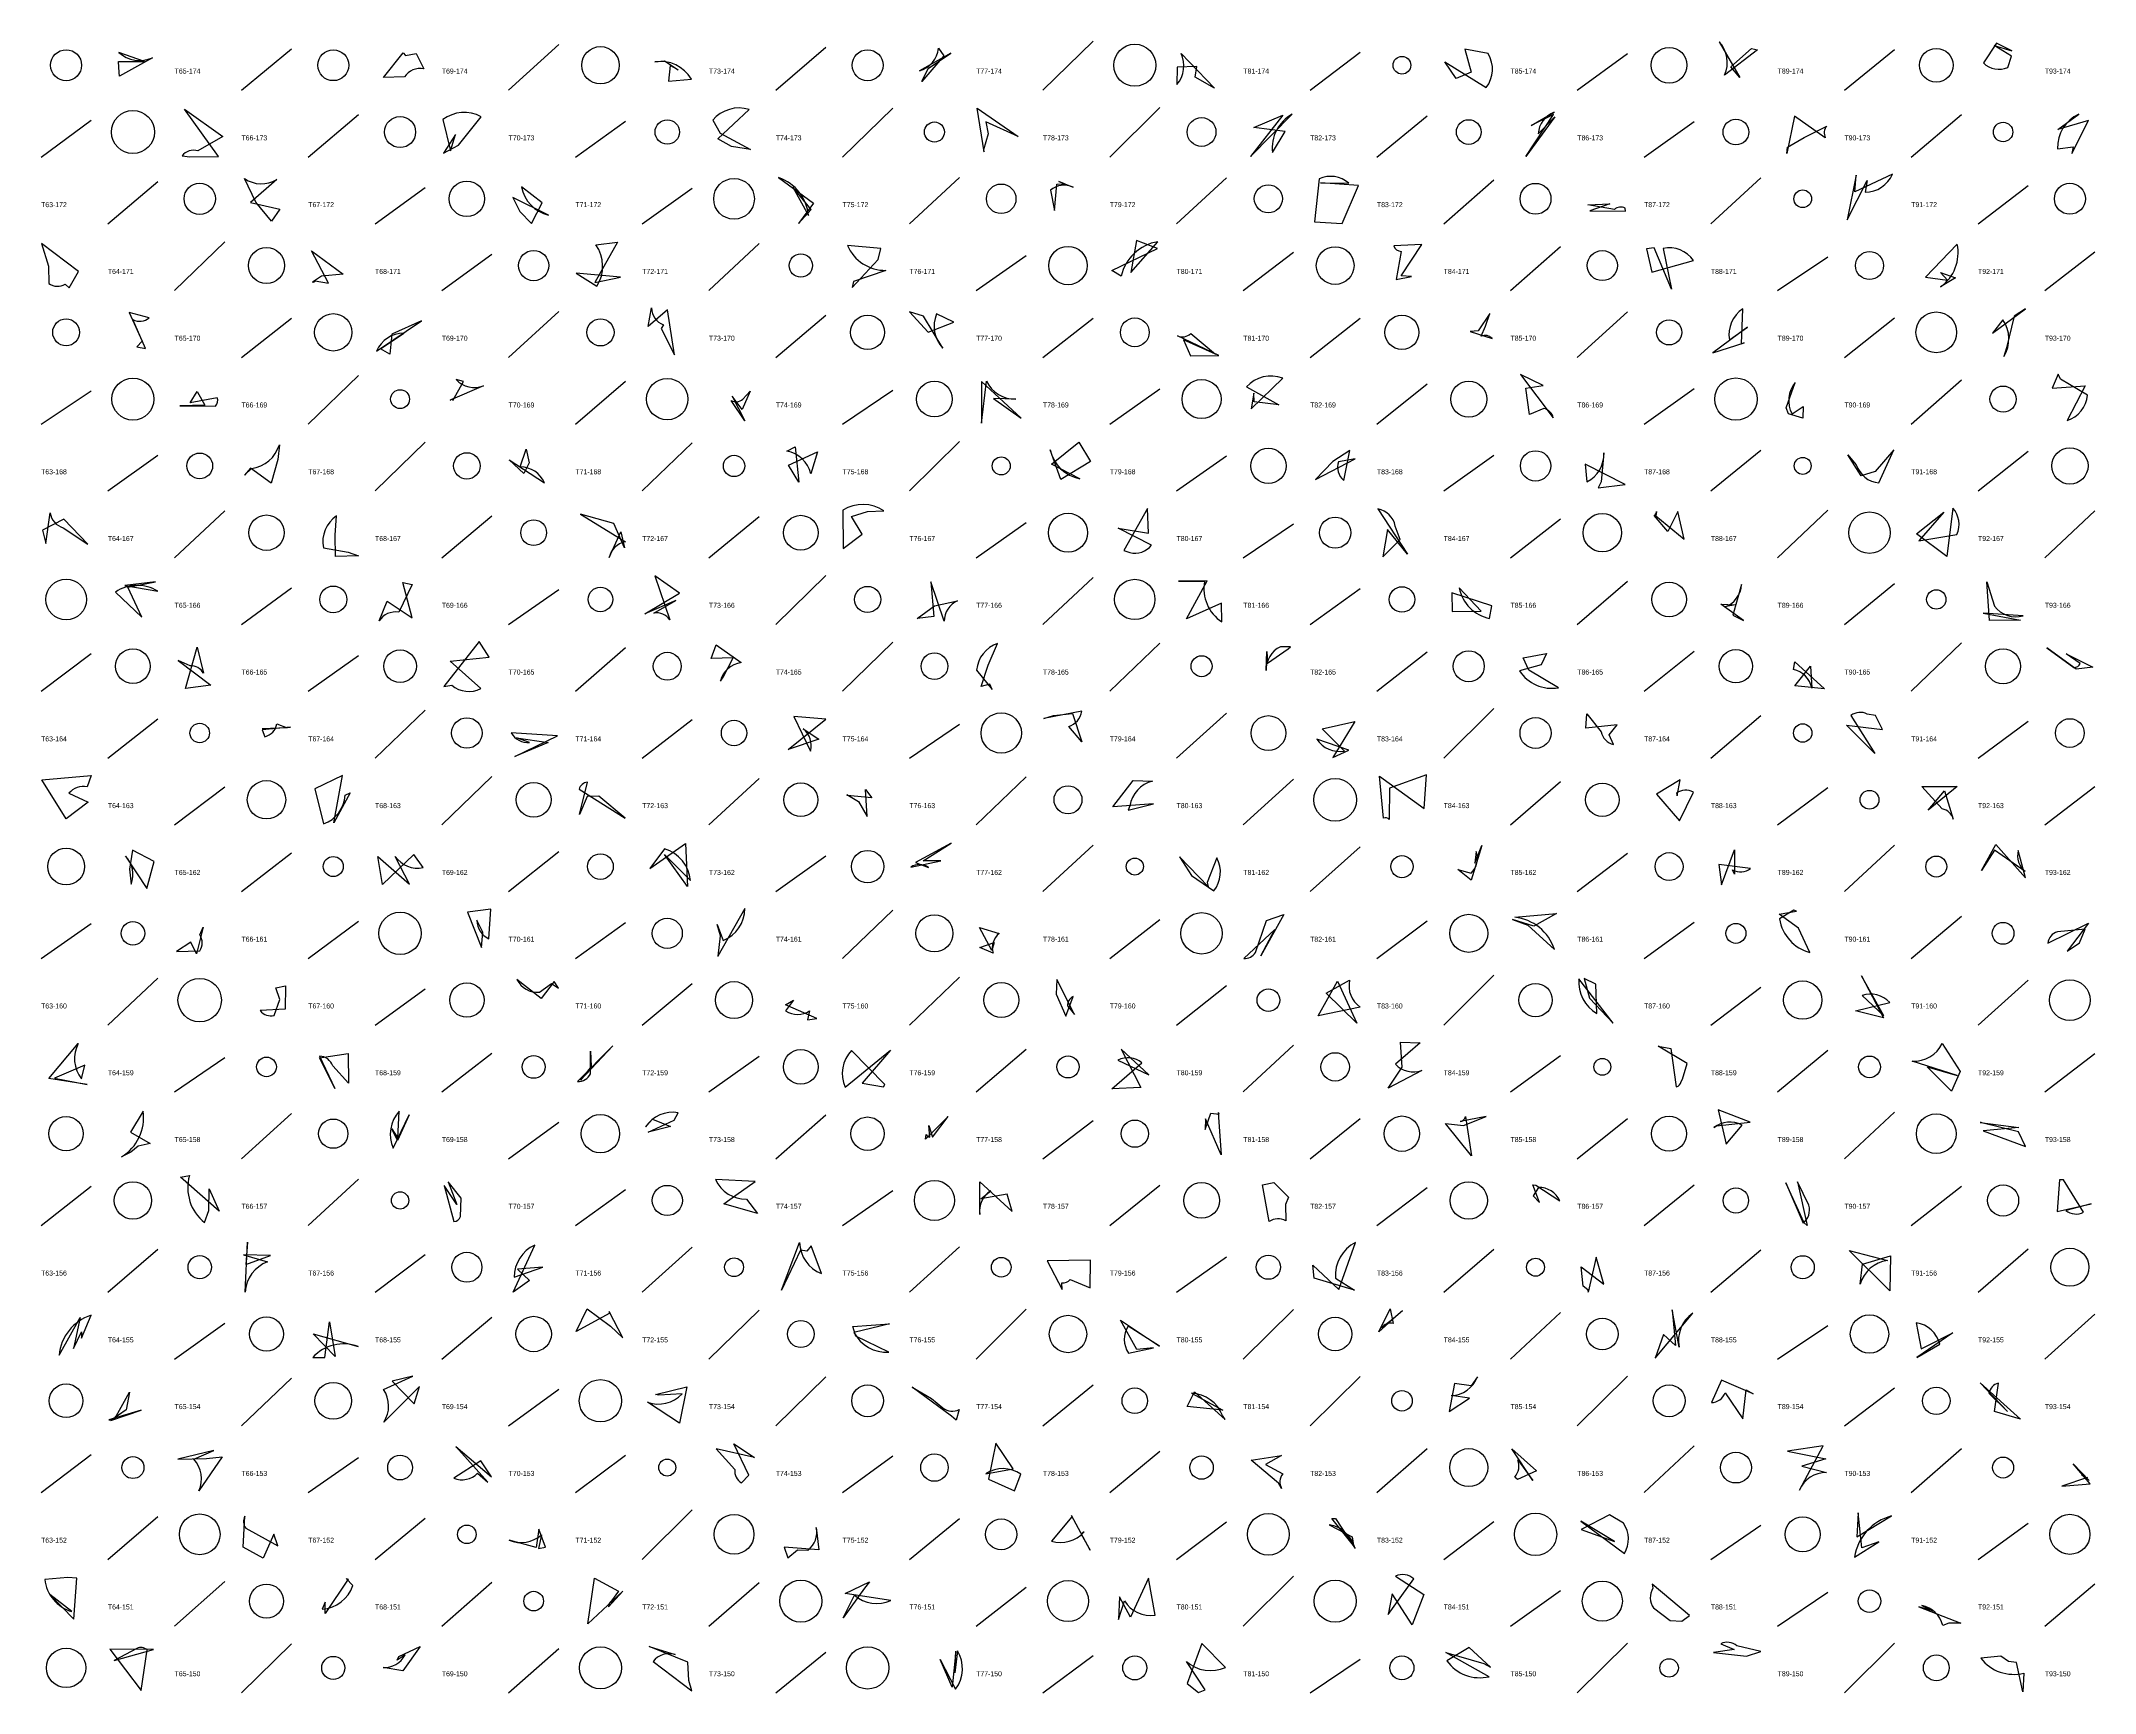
# Model space of a CAD drawing. Header units: millimetres. Extents: x -1 to 9990, y 0 to 15990.
# Drawn here: x 2520 to 3750, y 6000 to 6989 of the extents above; entities that cross this region are included whole.
import ezdxf

# ---------------------------------------------------------------- set-up
doc = ezdxf.new("R2010")
doc.units = ezdxf.units.MM
doc.layers.add('TEXT', color=3, linetype='Continuous')
doc.layers.add('WALL', color=1, linetype='Continuous')

msp = doc.modelspace()

# ---------------------------------------------------------------- linework, layer by layer
for points in [[(3544.3, 6985.1), (3548, 6984.3), (3528.2, 6969.1, 0.3), (3525, 6989.1), (3537.3, 6967.6), (3532, 6974)], [(3700.3, 6983.7), (3691.1, 6988.3), (3683.2, 6976.4, 0.3), (3697.8, 6973.6), (3700.1, 6980.4), (3689.6, 6986.8)], [(2566.4, 6977.2), (2581.9, 6977.2), (2566.5, 6982.7, 0.3), (2586.7, 6979.5), (2567, 6968.5), (2566.7, 6970.7)], [(2738.2, 6980.8), (2744.6, 6982.1), (2749.3, 6972.9, 0.3), (2737.6, 6968), (2725.1, 6967.7), (2736.9, 6982.5)], [(2896.7, 6974.9), (2895.7, 6965.4), (2909.5, 6966.7, 0.3), (2887.5, 6977.1), (2893.4, 6977.6), (2901.5, 6972.2)], [(3051.3, 6973.1), (3064.9, 6982.3), (3046.1, 6971.7, 0.3), (3057.5, 6985.2), (3060.6, 6980.7), (3047.5, 6965.2)], [(3212.1, 6974.3), (3200.3, 6973.9), (3200.2, 6963.4, 0.3), (3202.7, 6982.1), (3222.8, 6961.3), (3211.2, 6967.8)], [(3367.4, 6967), (3360.6, 6977.1), (3385.5, 6961.6, 0.3), (3386.7, 6982), (3372.7, 6984.6), (3376.4, 6970.8)], [(2605.9, 6948.7), (2628.8, 6932.3), (2613.9, 6923.7, 0.3), (2604.4, 6920.8), (2609.1, 6920.1), (2626.3, 6920.4)], [(2761, 6922.3), (2769.9, 6927.1), (2783.5, 6944.1, 0.3), (2760.6, 6942.4), (2765.1, 6923.8), (2768.1, 6933.5)], [(2933.4, 6926.4), (2925.2, 6931), (2944.1, 6948.5, 0.3), (2922.2, 6942.1), (2926.6, 6934.4), (2944.8, 6924.6)], [(3085.7, 6941.2), (3087.2, 6933.9), (3084.3, 6924.3, 0.3), (3084.7, 6923.2), (3080.6, 6949.3), (3105.2, 6932.3)], [(3263.6, 6945), (3244.3, 6920.3), (3269.2, 6945.7, 0.3), (3257.4, 6922.7), (3265, 6935.3), (3246.2, 6937.8)], [(3425.7, 6945.5), (3412.3, 6938.9), (3426.2, 6946.8, 0.3), (3416.6, 6933.9), (3426.6, 6944.1), (3409.2, 6920.3)], [(3565.8, 6925.9), (3575.8, 6931.8), (3589.5, 6938.6, 0.3), (3588.5, 6931.6), (3570.1, 6944.4), (3565.5, 6922.2)], [(3746.2, 6941.8), (3727.7, 6936.5), (3740.3, 6945.7, 0.3), (3727.6, 6925), (3736.9, 6926.2), (3736.1, 6922.2)], [(2658, 6881.6), (2648.6, 6893), (2641.8, 6907.2, 0.3), (2661.2, 6906.6), (2645.5, 6892.8), (2663, 6888.8)], [(2813.7, 6880.2), (2820.1, 6892.5), (2807.8, 6902.2, 0.3), (2823.8, 6885.2), (2802.6, 6895.8), (2806.8, 6887.3)], [(2981.2, 6888.6), (2970.3, 6902), (2979.6, 6884.9, 0.3), (2961.7, 6907.7), (2982.6, 6892.4), (2973.7, 6880.3)], [(3132.9, 6904), (3129.5, 6905.4), (3138, 6901.9, 0.3), (3124.5, 6900.1), (3126.9, 6888), (3128.3, 6903.7)], [(3309, 6902.9), (3286.2, 6904.5), (3303.2, 6904.3, 0.3), (3285.4, 6906.9), (3282.6, 6881.1), (3299.2, 6880.2)], [(3601.7, 6882.3), (3613.7, 6905.9), (3612.4, 6898.9, 0.3), (3628.8, 6909.8), (3606.2, 6899.2), (3607.1, 6909.2)], [(3447.6, 6887.7), (3468.8, 6887.5), (3468.7, 6889.4, 0.3), (3462.2, 6888.6), (3446.3, 6891.4), (3459.4, 6892)], [(2520.2, 6868.2), (2524.5, 6854.6), (2524.6, 6844.3, 0.3), (2534.5, 6843.9), (2536.8, 6841.7), (2542.5, 6851.5)], [(2701, 6849.8), (2687.9, 6848.7), (2682.5, 6845, 0.3), (2684.2, 6845.9), (2692.2, 6844.5), (2681.9, 6863.8)], [(2867.1, 6848.1), (2840.5, 6850.4), (2852.9, 6842.7, 0.3), (2852.3, 6867.4), (2865.2, 6869.1), (2851.7, 6844.8)], [(3021.4, 6858.7), (3023, 6865.2), (3002.9, 6867, 0.3), (3025.9, 6852.1), (3006.6, 6845.5), (3005.8, 6841.8)], [(3176.1, 6870), (3172.7, 6850.9), (3188.8, 6869.3, 0.3), (3166.8, 6848.7), (3161.2, 6852.1), (3188.6, 6865.3)], [(3334.6, 6848.8), (3347, 6867.7), (3330.1, 6866.8, 0.3), (3334.5, 6863.5), (3331.6, 6846.7), (3340.8, 6848.5)], [(3481.5, 6865), (3484.6, 6851.1), (3509.6, 6858, 0.3), (3491.4, 6865.3), (3496.5, 6840.8), (3486, 6865.6)], [(3657.5, 6850.9), (3666.6, 6847.6), (3657.6, 6842.3, 0.3), (3667.5, 6867.8), (3648.5, 6848.1), (3661.7, 6846.3)], [(2577.3, 6806.3), (2582.6, 6805.3), (2575, 6822.6, 0.3), (2584.7, 6823.6), (2572.7, 6826.9), (2580.5, 6809.7)], [(2895.1, 6828.4), (2883.5, 6818.5), (2885.5, 6829.6, 0.3), (2892.7, 6819.5), (2891.4, 6817.4), (2899.3, 6801.6)], [(3051.2, 6815.1), (3066.7, 6821.1), (3056.3, 6826, 0.3), (3060, 6805.5), (3048.5, 6824.7), (3040.1, 6827.3)], [(3539.9, 6808.8), (3538.4, 6808.2), (3539.1, 6829.1, 0.3), (3531.1, 6810.6), (3542, 6818.2), (3521.2, 6802.7)], [(3701.7, 6824.7), (3697, 6805.8), (3695.4, 6800.5, 0.3), (3694.9, 6822.5), (3688.7, 6814.5), (3708.4, 6829)], [(2728.9, 6802), (2723.3, 6805.2), (2737.2, 6814.6, 0.3), (2720.9, 6803.7), (2747.9, 6821.8), (2730, 6813.9)], [(3208.4, 6800.9), (3225.3, 6801.1), (3200.5, 6812.9, 0.3), (3208.5, 6814.3), (3223.4, 6802), (3204.2, 6810.5)], [(3380.6, 6816), (3375.9, 6815.6), (3389, 6811.4, 0.3), (3382.5, 6812.7), (3385, 6818.8), (3387.6, 6826.2)], [(3419.6, 6783.1), (3405.9, 6789.8), (3425.6, 6763.7, 0.3), (3419.9, 6769.4), (3411.4, 6765.8), (3409.1, 6781.5)], [(3724.4, 6781.6), (3744.1, 6782.9), (3733.4, 6762.2, 0.3), (3745.5, 6777.3), (3729.4, 6787), (3727.9, 6789.9)], [(2618.1, 6771.3), (2603, 6771), (2624.5, 6770.8, 0.3), (2625.5, 6775.8), (2609.2, 6772.7), (2613.5, 6779.6)], [(2766.5, 6774.2), (2772.9, 6785.6), (2768.5, 6786.7, 0.3), (2784.9, 6783), (2765, 6774.4), (2766.4, 6775.2)], [(2933.9, 6776.8), (2941.5, 6762), (2933.2, 6774.1, 0.3), (2940.2, 6774.9), (2944.6, 6779.8), (2939.8, 6768.7)], [(3083.1, 6785.6), (3083.1, 6760.6), (3086.2, 6785.7, 0.3), (3103.8, 6775), (3090.4, 6775.3), (3106.9, 6763.5)], [(3246.3, 6778.6), (3244.6, 6769.2), (3263.6, 6787.6, 0.3), (3241.8, 6782.4), (3261.2, 6771.5), (3246.5, 6773.3)], [(3566.4, 6766.2), (3565.1, 6769.7), (3570.5, 6785, 0.3), (3568.6, 6766.1), (3575.2, 6770.6), (3575.1, 6763.5)], [(2645.4, 6733.7), (2641.9, 6729.4), (2646, 6733.5, 0.3), (2662.7, 6747.7), (2661.7, 6738.8), (2657.8, 6724.6)], [(2809.1, 6730.4), (2800.3, 6738.6), (2821.4, 6724.9, 0.3), (2807, 6734.4), (2810.5, 6745), (2812.3, 6736.8)], [(2967.6, 6735.4), (2985, 6743.5), (2981, 6730.3, 0.3), (2966.7, 6743.8), (2971.7, 6746.5), (2973.8, 6725.3)], [(3148.5, 6737.6), (3130.7, 6726.9), (3124.3, 6744.6, 0.3), (3142.1, 6727.3), (3125.2, 6736), (3141.4, 6749.3)], [(3283.2, 6726.9), (3307, 6739.2), (3297, 6737.5, 0.3), (3300.1, 6726.3), (3303.8, 6744.3), (3293.6, 6737.7)], [(3468.7, 6723.8), (3444.8, 6736.1), (3445.7, 6725.4, 0.3), (3455.9, 6742.8), (3454.3, 6725.4), (3452.5, 6721.9)], [(3610.1, 6729), (3602.1, 6741.7), (3607.1, 6735.7, 0.3), (3620.6, 6724.8), (3629.5, 6744.7), (3618.3, 6731.7)], [(2520.9, 6696.6), (2522.8, 6688.5), (2525.4, 6706.9, 0.3), (2533.3, 6698), (2548.1, 6688.1), (2533.7, 6703.1)], [(2696.4, 6680.8), (2696.2, 6693.5), (2696.9, 6705.1, 0.3), (2689.1, 6685.9), (2703.9, 6683.3), (2710, 6681.1)], [(2863, 6700.5), (2843.1, 6706), (2869.9, 6689.5, 0.3), (2860.2, 6680.1), (2867.2, 6695.6), (2869.4, 6686)], [(3005.3, 6704.6), (3015, 6707.7), (3024.8, 6708, 0.3), (3000.2, 6708.5), (3000.3, 6685.5), (3011.7, 6694.2)], [(3182.7, 6709.5), (3168.5, 6684.4), (3172, 6683.1, 0.3), (3185, 6687.6), (3165, 6697.7), (3183.2, 6694.7)], [(3323.6, 6680.6), (3334, 6690.9), (3331, 6699, 0.3), (3320.6, 6709.3), (3338.3, 6682.2), (3326.3, 6696.9)], [(3500.2, 6707.6), (3494.3, 6695.7), (3486.1, 6705.2, 0.3), (3487.4, 6707.7), (3487.1, 6705.1), (3504, 6691.1)], [(3659.6, 6707.2), (3644.5, 6690.1), (3667.3, 6694, 0.3), (3664.9, 6709.7), (3661.4, 6680.8), (3643.2, 6694.4)], [(2902.3, 6658.8), (2887.6, 6669.1), (2896.5, 6642.8, 0.3), (2887, 6646.8), (2900.1, 6654.4), (2881.6, 6646.4)], [(2588.6, 6665.6), (2570.2, 6663.4), (2589.9, 6659.9, 0.3), (2564.5, 6659.4), (2580.4, 6644.4), (2571.9, 6662.4)], [(2736.6, 6665.1), (2742.2, 6663.9), (2734.2, 6647.4, 0.3), (2722.5, 6642.1), (2727.3, 6654), (2742.2, 6643.9)], [(3044.6, 6643.6), (3055.1, 6651.1), (3068.9, 6654.2, 0.3), (3060.8, 6641.9), (3052.9, 6665.5), (3054.6, 6644.8)], [(3218.4, 6666.2), (3201.2, 6666), (3216.8, 6665.8, 0.3), (3227.1, 6641.5), (3226.9, 6652.8), (3205.9, 6643.3)], [(3365, 6647.7), (3382.4, 6647.9), (3369.3, 6661.9, 0.3), (3387.5, 6643.6), (3388.9, 6651.1), (3364.9, 6658.9)], [(3526, 6652.1), (3534.6, 6651.7), (3528.4, 6650.5, 0.3), (3538.4, 6663.9), (3533.2, 6645.5), (3539.6, 6642.3)], [(3686.8, 6642.3), (3685.2, 6665.6), (3689.8, 6650.9, 0.3), (3707, 6645.2), (3683.1, 6646.7), (3705.5, 6642.5)], [(2782.3, 6629.9), (2761.2, 6602.8), (2765.9, 6603.6, 0.3), (2783.4, 6601.6), (2764.9, 6618.1), (2788.3, 6620.4)], [(2606.5, 6601.7), (2613.5, 6626.5), (2617.2, 6610.8, 0.3), (2609.3, 6615.2), (2602.1, 6618.4), (2621.7, 6603.7)], [(2921.4, 6619.7), (2924.3, 6627.8), (2939.2, 6617.2, 0.3), (2926.8, 6606.1), (2928.4, 6608.4), (2934.4, 6620.1)], [(3082.9, 6602.8), (3087.1, 6615.7), (3092.8, 6628.6, 0.3), (3080.3, 6612.7), (3089.5, 6601.1), (3088.2, 6604.2)], [(3266.8, 6625.4), (3268.2, 6626.7), (3262.2, 6626.7, 0.3), (3253.7, 6612.4), (3254.1, 6623.9), (3254.5, 6616.9)], [(3421.5, 6622.7), (3418.3, 6615.8), (3405.4, 6612.3, 0.3), (3428.7, 6602.1), (3411, 6612.6), (3407.6, 6620)], [(3570.3, 6603.2), (3579.6, 6615.1), (3580.5, 6601.9, 0.3), (3569.4, 6613), (3570.2, 6617.7), (3588, 6601.5)], [(3738.7, 6613.2), (3721.2, 6626), (3737.4, 6614.2, 0.3), (3741.2, 6616.7), (3732.7, 6622.4), (3748.7, 6614.5)], [(2989.9, 6583.3), (2970.9, 6584.9), (2980.8, 6564.2, 0.3), (2976.4, 6577.5), (2985.8, 6571.3), (2967.5, 6565.1)], [(3137.6, 6586.7), (3143.2, 6569.8), (3135.4, 6579, 0.3), (3143.2, 6588), (3120.5, 6583.7), (3126.4, 6585.4)], [(3293.6, 6560.3), (3303.2, 6564.7), (3284, 6571.4, 0.3), (3300.5, 6564.2), (3287.3, 6577.5), (3306.8, 6581.8)], [(3445.1, 6578), (3445.8, 6586.4), (3454.3, 6575.7, 0.3), (3461.7, 6568.2), (3459, 6573.9), (3463.9, 6579.8)], [(3622.8, 6577.1), (3618.5, 6585.5), (3613.6, 6586.3, 0.3), (3603.9, 6585.5), (3618.1, 6562.8), (3601.2, 6579.6)], [(2669.4, 6578.5), (2652.4, 6577), (2654.1, 6572.8, 0.3), (2661.2, 6580.4), (2667.4, 6578.1), (2652.4, 6577.6)], [(2803.7, 6560.9), (2829.3, 6573.4), (2801.6, 6575.2, 0.3), (2812.5, 6569.3), (2804.8, 6572.2), (2823.7, 6569.3)], [(2520.4, 6547), (2550, 6549.6), (2547.6, 6542.7, 0.3), (2536.7, 6538.9), (2548.3, 6533.5), (2535, 6523.6)], [(2700.6, 6549.5), (2684, 6541.6), (2689.2, 6520.6, 0.3), (2702.2, 6537.7), (2705.2, 6539.2), (2695.4, 6521.1)], [(2847, 6537), (2842.4, 6526.2), (2847.2, 6545.6, 0.3), (2842.2, 6541.3), (2869.8, 6524), (2854, 6537.2)], [(3161.8, 6530.8), (3174.1, 6546.5), (3185.6, 6546.2, 0.3), (3172, 6531.3), (3171.1, 6528.8), (3186.3, 6532.5)], [(3349.7, 6550), (3327.6, 6542), (3327.4, 6523.2, 0.3), (3324, 6524), (3321.5, 6549.2), (3348.3, 6529.7)], [(3487.4, 6538.3), (3501.3, 6522.4), (3509.5, 6539.5, 0.3), (3499.4, 6539), (3499.9, 6537.4), (3501.6, 6546.9)], [(3013.7, 6541.2), (3017.6, 6536.2), (3002.8, 6537.5, 0.3), (3002.6, 6538.2), (3009.5, 6534), (3014.8, 6524.9)], [(3650.1, 6528.8), (3659.9, 6540.3), (3665.2, 6523.3, 0.3), (3658.5, 6529.5), (3646.4, 6542.9), (3667.5, 6542.9)], [(2907.2, 6483.1), (2893.4, 6502.3), (2909, 6486.7, 0.3), (2893.4, 6505.6), (2884.6, 6493.8), (2906, 6508.8)], [(3065, 6509.1), (3043.7, 6497.4), (3051.4, 6494.5, 0.3), (3040.8, 6494.7), (3058.9, 6498.4), (3048.2, 6498.5)], [(3376.4, 6486.8), (3368.4, 6493.3), (3376.5, 6491.1, 0.3), (3379.4, 6504.1), (3378.6, 6497), (3382.8, 6507.6)], [(3690.7, 6508.2), (3708.5, 6488.3), (3704.1, 6504.6, 0.3), (3708.3, 6492.1), (3689.9, 6504.9), (3682, 6492.6)], [(2574.8, 6504.9), (2573, 6493.4), (2573.9, 6484.5, 0.3), (2570.5, 6501.3), (2583.3, 6481.8), (2587.7, 6498)], [(2721.7, 6501), (2740.6, 6484.5), (2732.1, 6501.1, 0.3), (2748.8, 6494.4), (2743.2, 6502.3), (2724.4, 6484.2)], [(3201.7, 6500.8), (3209, 6489.7), (3222.4, 6480.5, 0.3), (3224.1, 6500.2), (3218.4, 6485.5), (3219, 6483.1)], [(3534.2, 6505), (3534.1, 6490.5), (3533, 6493, 0.3), (3543.8, 6493.8), (3524.8, 6496.3), (3526.4, 6484)], [(2609.7, 6449.7), (2601.1, 6444.2), (2615, 6444.5, 0.3), (2615.1, 6454.1), (2617.1, 6458.7), (2613, 6442.8)], [(2783.8, 6446.5), (2784.5, 6455.7), (2781, 6462.8, 0.3), (2788.1, 6451.8), (2789.3, 6469.4), (2775.3, 6467.7)], [(2926.8, 6453.5), (2924.8, 6460.3), (2928.5, 6450.7, 0.3), (2941.5, 6469.8), (2925.2, 6441.3), (2925.4, 6441.3)], [(3089.3, 6444.7), (3081.9, 6458.4), (3093.8, 6455, 0.3), (3090.1, 6443.1), (3082.2, 6446.5), (3090.7, 6449.6)], [(3250.4, 6441.6), (3258.9, 6457.3), (3240.3, 6440, 0.3), (3247.2, 6443.6), (3253.9, 6462.7), (3264.3, 6466.3)], [(3401.3, 6463.2), (3410.3, 6459.8), (3426.3, 6445.3, 0.3), (3402.5, 6464.6), (3427.5, 6466.9), (3413.9, 6459.3)], [(3571.3, 6468.3), (3569.6, 6468.9), (3561.1, 6463.6, 0.3), (3579.3, 6443.6), (3572.4, 6458.1), (3561, 6466.5)], [(3740.8, 6449.3), (3744.1, 6457.5), (3727.5, 6456, 0.3), (3721.8, 6449.1), (3746.2, 6461), (3733.4, 6444.3)], [(2666.3, 6423.6), (2666.1, 6409.6), (2651.3, 6408.7, 0.3), (2659.6, 6405.8), (2663, 6415.4), (2660.5, 6422.3)], [(2827.3, 6426.2), (2819.4, 6416), (2805, 6427.3, 0.3), (2818.4, 6419.7), (2825.6, 6424.9), (2829.9, 6422.1)], [(3127.9, 6418.6), (3133.7, 6405.3), (3138.1, 6417.1, 0.3), (3134.7, 6411.6), (3138.8, 6406.4), (3128.4, 6427.3)], [(3308, 6401.2), (3289.7, 6419.1), (3303.6, 6426.9, 0.3), (3309.9, 6410.8), (3284.8, 6405.5), (3296.4, 6426.4)], [(3447.4, 6416.1), (3461.4, 6401.1), (3441, 6427.7, 0.3), (3451.8, 6407), (3451.2, 6424.6), (3444.1, 6428)], [(3623.4, 6404.3), (3606.6, 6408.6), (3627.1, 6413.6, 0.3), (3610.6, 6417.7), (3623.6, 6405.5), (3610.3, 6429.5)], [(2965.9, 6412.2), (2970.7, 6415), (2965.9, 6408.6, 0.3), (2980.2, 6408.6), (2978.9, 6403.2), (2984.6, 6403.9)], [(2547.6, 6364.5), (2524.7, 6368.1), (2542.3, 6389.1, 0.3), (2544.3, 6367.8), (2546.2, 6376), (2528, 6368.2)], [(2843, 6367.1), (2862.5, 6387.7), (2841.2, 6366.3, 0.3), (2849.1, 6370.8), (2849, 6384.5), (2849.4, 6375.2)], [(3024.6, 6363), (3025.3, 6364.4), (3005.4, 6384.9, 0.3), (3001.5, 6362.8), (3028.7, 6385.1), (3011.7, 6365.2)], [(3178.7, 6362.7), (3161.3, 6361.8), (3179.3, 6377.4, 0.3), (3164.9, 6379), (3183.4, 6370.3), (3166.9, 6385.7)], [(3334.2, 6389.8), (3345.9, 6389.5), (3331.1, 6376.6, 0.3), (3346.9, 6372.9), (3326.7, 6362.3), (3335.1, 6374.9)], [(3488.4, 6387.4), (3496, 6386), (3499.3, 6363, 0.3), (3502.2, 6366.2), (3503.1, 6367.7), (3505.9, 6377.1)], [(3649.5, 6375), (3667.5, 6369.8), (3640.6, 6378.4, 0.3), (3658.6, 6389), (3669.3, 6372.2), (3664.1, 6360.4)], [(2703.9, 6383.1), (2704.2, 6365.3), (2694.7, 6375.6, 0.3), (2686.8, 6381.5), (2695.9, 6362), (2686.7, 6380.5)], [(2578.2, 6327.6), (2573.8, 6323.9), (2568.2, 6321.1, 0.3), (2581.1, 6348.4), (2573.5, 6335.9), (2585.3, 6329.1)], [(2730, 6337.9), (2733.6, 6332.3), (2734.5, 6348.4, 0.3), (2730.9, 6326.3), (2740.4, 6346.3), (2733.5, 6331)], [(2883.5, 6335.9), (2899.1, 6343.1), (2901.6, 6347.5, 0.3), (2882, 6339), (2886.1, 6343.7), (2896.9, 6339.2)], [(3217.2, 6337.5), (3220.5, 6347.2), (3225.6, 6346.7, 0.3), (3224.9, 6347.7), (3226.8, 6322.3), (3217.4, 6343.9)], [(3524.3, 6349.2), (3529.2, 6328.7), (3538.7, 6340.1, 0.3), (3521.8, 6338.6), (3523.3, 6339.7), (3543.6, 6341.8)], [(3063.3, 6345.2), (3049.7, 6331.7), (3050.1, 6334.5, 0.3), (3052.3, 6333), (3051.6, 6339.9), (3053.9, 6333)], [(3371.8, 6339.9), (3385.4, 6345.3), (3369.9, 6342.2, 0.3), (3373, 6345.2), (3376.6, 6321.8), (3361, 6341)], [(3708.4, 6327.4), (3704.2, 6336.2), (3682.3, 6341.4, 0.3), (3681.2, 6341.7), (3704.5, 6338.6), (3683.1, 6336.7)], [(2626.6, 6288.6), (2603.4, 6309), (2608.8, 6309.9, 0.3), (2617.9, 6281.7), (2620.5, 6289), (2620.7, 6302)], [(2768.9, 6292.5), (2761.5, 6303.9), (2767.2, 6282.4, 0.3), (2771.2, 6285.3), (2771.5, 6296.4), (2763.7, 6306.2)], [(2936.1, 6298.2), (2947.6, 6306.4), (2923.9, 6307.5, 0.3), (2942.5, 6295.8), (2949.1, 6287.2), (2928.8, 6293)], [(3098.6, 6298.7), (3082.8, 6295.9), (3088.8, 6300.8, 0.3), (3082.1, 6286.6), (3082.2, 6306.2), (3101.6, 6288.3)], [(3267.1, 6297), (3265.3, 6292.6), (3265.4, 6282.8, 0.3), (3255.5, 6282.3), (3251.4, 6304.4), (3258.2, 6305.8)], [(3413.4, 6304.3), (3415.1, 6304.2), (3429.5, 6294.8, 0.3), (3416.8, 6302.8), (3413.6, 6297.7), (3417.4, 6293.8)], [(3575.9, 6281.5), (3564.8, 6305.5), (3575.2, 6281.3, 0.3), (3578.7, 6292.1), (3571.9, 6306.2), (3577.6, 6280)], [(3727.4, 6288.4), (3747.8, 6293), (3732.6, 6289, 0.3), (3743.2, 6288), (3731.1, 6307.4), (3728.8, 6307.4)], [(2657.4, 6262), (2641.3, 6262.5), (2655.6, 6258.2, 0.3), (2642.3, 6240.1), (2643.7, 6270), (2642.7, 6256.6)], [(2812.6, 6247), (2802.8, 6240), (2815.7, 6268.3, 0.3), (2803.4, 6249), (2820.4, 6255.1), (2805.3, 6253.9)], [(2974.9, 6265.3), (2963.4, 6241.3), (2974.3, 6269.8, 0.3), (2987.3, 6251.2), (2981.1, 6267.9), (2978.6, 6264.7)], [(3281.7, 6256.2), (3297.1, 6241.7), (3307.2, 6269.9, 0.3), (3295.2, 6248.4), (3306.6, 6241.3), (3282.4, 6248.4)], [(3455.9, 6244.9), (3451.4, 6261), (3446.6, 6240.1, 0.3), (3446.4, 6241.4), (3443.5, 6243.6), (3442.4, 6255.3)], [(3627.1, 6240.8), (3602.9, 6265), (3625.7, 6259, 0.3), (3609.5, 6244.9), (3610.8, 6256.8), (3627.5, 6261.8)], [(3122.6, 6258.9), (3131.6, 6241.7), (3131.4, 6245.7, 0.3), (3136.2, 6247.7), (3148.2, 6242.7), (3148.4, 6259.3)], [(2544.3, 6216.3), (2544.3, 6212.6), (2549.9, 6226.2, 0.3), (2530.8, 6202.3), (2543.4, 6224.8), (2539.4, 6206.3)], [(2861.1, 6219.7), (2868.5, 6212.7), (2860.2, 6228.4, 0.3), (2860.7, 6227.4), (2840.4, 6216.6), (2847.1, 6230)], [(3321.1, 6216.4), (3327.9, 6230), (3329.7, 6221.3, 0.3), (3322.8, 6218.8), (3328.5, 6223.2), (3335.4, 6229)], [(3491.7, 6214.7), (3486.7, 6200.6), (3509.1, 6227.4, 0.3), (3501, 6207.1), (3496.8, 6229.4), (3498.8, 6208.2)], [(2696.2, 6201.5), (2683, 6215.1), (2709.9, 6207.6, 0.3), (2682.7, 6201), (2689.9, 6201), (2692.8, 6222.2)], [(3028.1, 6221.1), (3022.5, 6219.6), (3006.8, 6216, 0.3), (3027.7, 6204.1), (3008, 6213.8), (3006.1, 6219.5)], [(3166.4, 6223.3), (3189.8, 6207.7), (3171.1, 6219.7, 0.3), (3171.2, 6203.6), (3186.2, 6206.7), (3176.2, 6205.8)], [(3664.9, 6215.8), (3643.4, 6201), (3657.2, 6208.9, 0.3), (3643, 6221.7), (3645.9, 6206.1), (3649.9, 6208.1)], [(2743.4, 6173.1), (2746.7, 6183.5), (2725.3, 6162.2, 0.3), (2725.1, 6181.8), (2742.6, 6189.7), (2730.2, 6186.7)], [(3363.2, 6168.5), (3375.5, 6176.5), (3364.4, 6178.1, 0.3), (3380.2, 6189.3), (3376.4, 6184), (3366.5, 6185.3)], [(3545.4, 6179.1), (3526.3, 6187.4), (3520.3, 6173.9, 0.3), (3528.5, 6179.7), (3539.1, 6164.2), (3541.2, 6181.6)], [(2561.8, 6163.2), (2579.9, 6169.4), (2560.5, 6163.5, 0.3), (2565, 6165.8), (2572.9, 6180.2), (2570.9, 6169.5)], [(2906.8, 6183.4), (2902.3, 6161.5), (2883.1, 6174.2, 0.3), (2903.9, 6179.1), (2889.9, 6178.3), (2887.9, 6178.7)], [(3041.6, 6183.2), (3053.3, 6176.3), (3060.1, 6170.7, 0.3), (3069.8, 6169.8), (3068, 6163.3), (3065.2, 6165.7)], [(3210.7, 6180.3), (3229.2, 6163.8), (3227.5, 6166.2, 0.3), (3208.9, 6179.5), (3227.8, 6169.4), (3206.3, 6171.6)], [(3705.4, 6163.9), (3689.9, 6168.6), (3692.2, 6185.5, 0.3), (3686.5, 6179.5), (3697.7, 6168.6), (3681.3, 6185.8)], [(2619.1, 6140.4), (2628.4, 6141.4), (2614.5, 6121, 0.3), (2611.4, 6140.1), (2623.5, 6145.3), (2601.9, 6140.1)], [(2789.8, 6129.4), (2783.4, 6139), (2767.1, 6128.6, 0.3), (2781.4, 6131.6), (2787.6, 6126.2), (2768.3, 6147.7)], [(2947.2, 6141), (2924.3, 6146.2), (2935.5, 6133.8, 0.3), (2939.5, 6125.8), (2943.8, 6130.4), (2934.9, 6149.3)], [(3087.3, 6128), (3102.9, 6121.1), (3106.8, 6131.1, 0.3), (3085.8, 6131.3), (3102.1, 6134.2), (3091.7, 6149.7)], [(3262.8, 6142.3), (3253.2, 6136.8), (3263.6, 6131.2, 0.3), (3262.9, 6122.5), (3261, 6125.7), (3244.6, 6139.5)], [(3415.6, 6133), (3404.1, 6127.8), (3402.5, 6129.3, 0.3), (3404.3, 6139.6), (3413.3, 6127.2), (3400.9, 6146.3)], [(3588.9, 6140.2), (3574.5, 6135.8), (3589.2, 6132, 0.3), (3573, 6121.5), (3587.2, 6148.1), (3565.8, 6144.9)], [(3737, 6137.2), (3746.5, 6127.3), (3741.5, 6131.8, 0.3), (3745.6, 6129.1), (3730.1, 6123.9), (3747.2, 6125.2)], [(2653, 6080.8), (2641, 6087.3), (2642, 6105.8, 0.3), (2642.6, 6098.7), (2661.7, 6088.2), (2659.4, 6095.2)], [(3137.1, 6106.3), (3137.3, 6105.4), (3125.1, 6091, 0.3), (3144.6, 6096.5), (3142.8, 6095.1), (3148.3, 6085.6)], [(3293, 6104.4), (3295.2, 6104.5), (3306.9, 6086.5, 0.3), (3291.4, 6100.7), (3305.2, 6093.6), (3306, 6088.4)], [(3462.3, 6090.7), (3442.2, 6102.9), (3468.2, 6083.5, 0.3), (3467.7, 6101.6), (3459.3, 6106.7), (3442.3, 6097.9)], [(3608.2, 6107.9), (3607.5, 6093.6), (3628.1, 6106, 0.3), (3606.1, 6081.4), (3620.5, 6090.5), (3610.5, 6086.9)], [(2818, 6098.1), (2816.4, 6087.2), (2800.3, 6091.6, 0.3), (2819.7, 6094.8), (2817.8, 6086.6), (2822.1, 6087.4)], [(2967.2, 6081), (2973, 6085.8), (2979.2, 6085.5, 0.3), (2984.2, 6099.1), (2985.8, 6085.7), (2965.1, 6087.4)], [(2541.5, 6068.7), (2536.1, 6069.2), (2522.2, 6068, 0.3), (2538.4, 6048.7), (2525.2, 6059), (2539.6, 6044.1)], [(2690.1, 6047.5), (2690.2, 6054.3), (2688.4, 6050.2, 0.3), (2706.8, 6064.3), (2702.8, 6068.5), (2703.9, 6068.2)], [(2851.5, 6068.7), (2865.9, 6061), (2861.7, 6055.1, 0.3), (2859.9, 6051.6), (2868.5, 6060.9), (2847.4, 6041.4)], [(3013.1, 6062.8), (3000.4, 6045), (3007.1, 6058.5, 0.3), (3028.9, 6055.4), (3001.6, 6059.6), (3016.1, 6066.5)], [(3165.9, 6057.5), (3165.3, 6044), (3168.8, 6055.2, 0.3), (3187.2, 6046.5), (3183.2, 6068.7), (3172.4, 6045.3)], [(3329.1, 6059.3), (3326.8, 6047), (3342.1, 6068.3, 0.3), (3331.1, 6070), (3348.1, 6058.9), (3341.1, 6040.7)], [(3507.2, 6046.3), (3484.9, 6065.2), (3485.3, 6062.7, 0.3), (3485.7, 6050.9), (3495.6, 6043.4), (3502.6, 6043)], [(3669.7, 6041.7), (3662.6, 6041.7), (3658.9, 6040.4, 0.3), (3646.3, 6052.3), (3652.8, 6049.1), (3644.5, 6051.5)], [(2561.1, 6026.3), (2580, 6001.5), (2583.6, 6025.8, 0.3), (2577.3, 6026.6), (2563.8, 6019.4), (2587.4, 6026.1)], [(2747.1, 6027.8), (2736.6, 6013.2), (2724.8, 6015.2, 0.3), (2738, 6022.8), (2733.2, 6019.7), (2734.3, 6021.8)], [(2907.3, 6018.5), (2884.2, 6027.8), (2899.7, 6023, 0.3), (2886.5, 6018.9), (2909.8, 6001.2), (2907.9, 6007.5)], [(3213.1, 6000.3), (3217.2, 6001.8), (3205.9, 6018.9, 0.3), (3229.3, 6015.3), (3215.2, 6029.6), (3206.4, 6005.6)], [(3388, 6015.4), (3375.2, 6027.3), (3361.9, 6019.2, 0.3), (3387.2, 6009.7), (3361.3, 6024.2), (3384.1, 6017.6)], [(3541.3, 6022.1), (3549.9, 6024.8), (3535.5, 6028.2, 0.3), (3525.9, 6029.5), (3534, 6026.1), (3521.6, 6024.3)], [(3065.6, 6003.5), (3058.4, 6020.1), (3067.7, 6002.3, 0.3), (3068.9, 6025.3), (3067.3, 6012), (3067.9, 6025)], [(3698.3, 6018.8), (3693.7, 6022.1), (3681.6, 6020.8, 0.3), (3707.4, 6011.9), (3706.8, 6000.6), (3703, 6018.2)]]:
    msp.add_lwpolyline(points, format="xyb", close=True)
for centre, radius in [((3175, 6975), 12.6), ((2535, 6975), 9.27), ((2695, 6975), 9.24), ((2855, 6975), 11.2), ((3015, 6975), 9.26), ((3335, 6975), 5.29), ((3495, 6975), 10.7), ((3655, 6975), 10.1), ((2575, 6935), 12.9), ((2735, 6935), 9.32), ((2895, 6935), 7.31), ((3055, 6935), 6.01), ((3215, 6935), 8.62), ((3375, 6935), 7.39), ((3535, 6935), 7.7), ((3695, 6935), 5.81), ((2615, 6895), 9.36), ((2775, 6895), 10.6), ((2935, 6895), 12.2), ((3095, 6895), 8.85), ((3255, 6895), 8.42), ((3415, 6895), 9.25), ((3575, 6895), 5.3), ((3735, 6895), 9.28), ((2655, 6855), 10.8), ((2815, 6855), 9.06), ((3135, 6855), 11.5), ((3295, 6855), 11.3), ((3455, 6855), 9), ((2975, 6855), 6.98), ((3615, 6855), 8.39), ((3655, 6815), 12.2), ((2535, 6815), 8.03), ((2695, 6815), 11.2), ((2855, 6815), 8.15), ((3015, 6815), 10.2), ((3175, 6815), 8.63), ((3335, 6815), 10.2), ((3495, 6815), 7.55), ((2575, 6775), 12.6), ((2735, 6775), 5.64), ((2895, 6775), 12.4), ((3055, 6775), 10.7), ((3215, 6775), 11.7), ((3375, 6775), 10.8), ((3535, 6775), 12.7), ((3695, 6775), 7.85), ((2615, 6735), 7.72), ((2775, 6735), 7.91), ((2935, 6735), 6.39), ((3095, 6735), 5.42), ((3255, 6735), 10.6), ((3415, 6735), 9.09), ((3735, 6735), 10.9), ((3575, 6735), 5.06), ((2655, 6695), 10.6), ((2975, 6695), 10.4), ((3135, 6695), 11.7), ((3295, 6695), 9.34), ((3455, 6695), 11.5), ((3615, 6695), 12.4), ((2815, 6695), 7.72), ((2535, 6655), 12.2), ((3175, 6655), 12.1), ((2695, 6655), 8.05), ((2855, 6655), 7.33), ((3015, 6655), 7.85), ((3335, 6655), 7.62), ((3495, 6655), 10.4), ((3655, 6655), 5.81), ((2575, 6615), 10.4), ((2735, 6615), 9.8), ((2895, 6615), 8.35), ((3055, 6615), 7.98), ((3215, 6615), 6.29), ((3375, 6615), 9.3), ((3535, 6615), 10), ((3695, 6615), 10.5), ((2615, 6575), 5.83), ((2775, 6575), 9.13), ((2935, 6575), 7.61), ((3095, 6575), 12.1), ((3255, 6575), 10.4), ((3415, 6575), 9.3), ((3575, 6575), 5.52), ((3735, 6575), 8.59), ((2655, 6535), 11.5), ((2815, 6535), 10.4), ((2975, 6535), 10.1), ((3295, 6535), 12.8), ((3455, 6535), 10), ((3135, 6535), 8.38), ((3615, 6535), 5.63), ((2535, 6495), 11), ((2695, 6495), 6.01), ((2855, 6495), 7.67), ((3015, 6495), 9.72), ((3175, 6495), 5.12), ((3335, 6495), 6.65), ((3495, 6495), 8.33), ((3655, 6495), 6.26), ((2575, 6455), 7.04), ((2735, 6455), 12.7), ((2895, 6455), 9.02), ((3055, 6455), 11.1), ((3215, 6455), 12.4), ((3375, 6455), 11.4), ((3535, 6455), 5.99), ((3695, 6455), 6.53), ((2615, 6415), 13), ((2775, 6415), 10.3), ((2935, 6415), 11.1), ((3095, 6415), 10.5), ((3255, 6415), 6.77), ((3415, 6415), 10), ((3575, 6415), 11.5), ((3735, 6415), 12.2), ((2975, 6375), 10.4), ((2655, 6375), 5.89), ((2815, 6375), 6.84), ((3135, 6375), 6.63), ((3295, 6375), 8.5), ((3455, 6375), 5.05), ((3615, 6375), 6.49), ((3655, 6335), 11.9), ((2535, 6335), 10.3), ((2695, 6335), 8.78), ((2855, 6335), 11.5), ((3015, 6335), 9.99), ((3175, 6335), 8.16), ((3335, 6335), 10.6), ((3495, 6335), 10.5), ((2575, 6295), 11.2), ((2735, 6295), 5.17), ((2895, 6295), 9.04), ((3055, 6295), 12), ((3215, 6295), 10.7), ((3375, 6295), 11.2), ((3535, 6295), 7.54), ((3695, 6295), 9.33), ((2615, 6255), 6.99), ((2775, 6255), 9), ((3095, 6255), 5.9), ((3255, 6255), 7.23), ((3575, 6255), 6.91), ((3735, 6255), 11.4), ((2935, 6255), 5.64), ((3415, 6255), 5.37), ((2655, 6215), 10.2), ((2815, 6215), 10.6), ((3135, 6215), 11.2), ((3295, 6215), 10), ((3455, 6215), 9.52), ((3615, 6215), 11.5), ((2975, 6215), 8.04), ((2855, 6175), 12.7), ((2535, 6175), 10.1), ((2695, 6175), 11), ((3015, 6175), 9.54), ((3175, 6175), 7.66), ((3335, 6175), 6.14), ((3495, 6175), 9.54), ((3655, 6175), 8.22), ((2575, 6135), 6.58), ((2735, 6135), 7.42), ((2895, 6135), 5.07), ((3055, 6135), 8.23), ((3215, 6135), 7), ((3375, 6135), 11.4), ((3535, 6135), 9.24), ((3695, 6135), 6.27), ((2615, 6095), 12.2), ((2935, 6095), 11.9), ((3095, 6095), 9.31), ((3255, 6095), 12.5), ((3415, 6095), 12.7), ((3575, 6095), 10.5), ((3735, 6095), 12), ((2775, 6095), 5.57), ((2655, 6055), 10.2), ((2975, 6055), 12.6), ((3135, 6055), 12.3), ((3295, 6055), 12.6), ((3455, 6055), 12), ((2815, 6055), 5.86), ((3615, 6055), 6.77), ((2855, 6015), 12.6), ((3015, 6015), 12.7), ((2535, 6015), 11.8), ((2695, 6015), 6.91), ((3175, 6015), 7.22), ((3335, 6015), 7.17), ((3495, 6015), 5.52), ((3655, 6015), 7.75)]:
    msp.add_circle(centre, radius)
at = {"layer": 'WALL'}
for p, q in [((2800, 6960), (2830, 6987.5)), ((3120, 6960), (3150, 6989.5)), ((2640, 6960), (2670, 6984.8)), ((2960, 6960), (2990, 6985.8)), ((3280, 6960), (3310, 6982.8)), ((3440, 6960), (3470, 6982)), ((3600, 6960), (3630, 6984.4)), ((3160, 6920), (3190, 6949.7)), ((2520, 6920), (2550, 6942.1)), ((2680, 6920), (2710, 6945.4)), ((2840, 6920), (2870, 6941.5)), ((3000, 6920), (3030, 6949.3)), ((3320, 6920), (3350, 6944.7)), ((3480, 6920), (3510, 6941.3)), ((3640, 6920), (3670, 6945.5)), ((2560, 6880), (2590, 6905.3)), ((2720, 6880), (2750, 6901.7)), ((2880, 6880), (2910, 6901.3)), ((3040, 6880), (3070, 6907.8)), ((3200, 6880), (3230, 6907.5)), ((3360, 6880), (3390, 6906.4)), ((3520, 6880), (3550, 6907.5)), ((3680, 6880), (3710, 6903)), ((2600, 6840), (2630, 6869.3)), ((2920, 6840), (2950, 6868.3)), ((3400, 6840), (3430, 6866.4)), ((2760, 6840), (2790, 6861.8)), ((3080, 6840), (3110, 6861)), ((3240, 6840), (3270, 6863.1)), ((3560, 6840), (3590, 6860.2)), ((3720, 6840), (3750, 6863.3)), ((2800, 6800), (2830, 6827.4)), ((3440, 6800), (3470, 6827.3)), ((2640, 6800), (2670, 6823.4)), ((2960, 6800), (2990, 6825.2)), ((3120, 6800), (3150, 6823.5)), ((3280, 6800), (3310, 6823.5)), ((3600, 6800), (3630, 6823.7)), ((2520, 6760), (2550, 6780)), ((2680, 6760), (2710, 6789.1)), ((2840, 6760), (2870, 6785.7)), ((3000, 6760), (3030, 6780.4)), ((3160, 6760), (3190, 6781.2)), ((3320, 6760), (3350, 6784.1)), ((3480, 6760), (3510, 6781.4)), ((3640, 6760), (3670, 6786.5)), ((2560, 6720), (2590, 6741.4)), ((2720, 6720), (2750, 6749.3)), ((2880, 6720), (2910, 6748.8)), ((3040, 6720), (3070, 6749.7)), ((3200, 6720), (3230, 6741.1)), ((3360, 6720), (3390, 6741.4)), ((3520, 6720), (3550, 6744.4)), ((3680, 6720), (3710, 6743.8)), ((2600, 6680), (2630, 6708.1)), ((2760, 6680), (2790, 6705)), ((2920, 6680), (2950, 6704.7)), ((3560, 6680), (3590, 6708.4)), ((3720, 6680), (3750, 6708.1)), ((3080, 6680), (3110, 6701.1)), ((3240, 6680), (3270, 6700.2)), ((3400, 6680), (3430, 6703.3)), ((2960, 6640), (2990, 6669.4)), ((3120, 6640), (3150, 6668.1)), ((2640, 6640), (2670, 6662)), ((2800, 6640), (2830, 6661)), ((3280, 6640), (3310, 6661.5)), ((3440, 6640), (3470, 6666)), ((3600, 6640), (3630, 6664.5)), ((2520, 6600), (2550, 6622.6)), ((2680, 6600), (2710, 6621.4)), ((2840, 6600), (2870, 6626.2)), ((3000, 6600), (3030, 6629.4)), ((3160, 6600), (3190, 6628.9)), ((3320, 6600), (3350, 6623.7)), ((3480, 6600), (3510, 6624.1)), ((3640, 6600), (3670, 6629.1)), ((2560, 6560), (2590, 6583.5)), ((2720, 6560), (2750, 6588.7)), ((2880, 6560), (2910, 6583)), ((3200, 6560), (3230, 6586.9)), ((3360, 6560), (3390, 6589.7)), ((3520, 6560), (3550, 6585.5)), ((3680, 6560), (3710, 6582.1)), ((3040, 6560), (3070, 6580.3)), ((2760, 6520), (2790, 6549)), ((2920, 6520), (2950, 6547.7)), ((3080, 6520), (3110, 6548.7)), ((3240, 6520), (3270, 6547.4)), ((3400, 6520), (3430, 6545.9)), ((2600, 6520), (2630, 6542.7)), ((3560, 6520), (3590, 6542.3)), ((3720, 6520), (3750, 6542.9)), ((3120, 6480), (3150, 6507.9)), ((3280, 6480), (3310, 6506.8)), ((3600, 6480), (3630, 6507.9)), ((2640, 6480), (2670, 6503.3)), ((2800, 6480), (2830, 6504)), ((2960, 6480), (2990, 6501.5)), ((3440, 6480), (3470, 6503.1)), ((2520, 6440), (2550, 6460.8)), ((2680, 6440), (2710, 6462.3)), ((2840, 6440), (2870, 6461.4)), ((3000, 6440), (3030, 6468.9)), ((3160, 6440), (3190, 6463.2)), ((3320, 6440), (3350, 6462.5)), ((3480, 6440), (3510, 6461.7)), ((3640, 6440), (3670, 6465.2)), ((2560, 6400), (2590, 6428.2)), ((2720, 6400), (2750, 6421.7)), ((2880, 6400), (2910, 6425)), ((3040, 6400), (3070, 6428.8)), ((3200, 6400), (3230, 6423.8)), ((3360, 6400), (3390, 6430)), ((3520, 6400), (3550, 6422.7)), ((3680, 6400), (3710, 6426.9)), ((3080, 6360), (3110, 6385.7)), ((3240, 6360), (3270, 6388.1)), ((3560, 6360), (3590, 6385.1)), ((2600, 6360), (2630, 6380.7)), ((2760, 6360), (2790, 6383.2)), ((2920, 6360), (2950, 6381.5)), ((3400, 6360), (3430, 6381.8)), ((3720, 6360), (3750, 6383.1)), ((2640, 6320), (2670, 6347.1)), ((3600, 6320), (3630, 6347.9)), ((2800, 6320), (2830, 6341.8)), ((2960, 6320), (2990, 6346.2)), ((3120, 6320), (3150, 6342.9)), ((3280, 6320), (3310, 6344.1)), ((3440, 6320), (3470, 6344)), ((2520, 6280), (2550, 6303.6)), ((2680, 6280), (2710, 6307.8)), ((2840, 6280), (2870, 6301.5)), ((3000, 6280), (3030, 6300.9)), ((3160, 6280), (3190, 6304.1)), ((3320, 6280), (3350, 6302.7)), ((3480, 6280), (3510, 6304.3)), ((3640, 6280), (3670, 6303.6)), ((2560, 6240), (2590, 6265.9)), ((2720, 6240), (2750, 6262.7)), ((2880, 6240), (2910, 6267)), ((3040, 6240), (3070, 6267.2)), ((3200, 6240), (3230, 6261.3)), ((3360, 6240), (3390, 6265.9)), ((3520, 6240), (3550, 6265.4)), ((3680, 6240), (3710, 6266)), ((2760, 6200), (2790, 6225)), ((2920, 6200), (2950, 6229.3)), ((3080, 6200), (3110, 6229.8)), ((3240, 6200), (3270, 6229.6)), ((3400, 6200), (3430, 6227.8)), ((3720, 6200), (3750, 6226.8)), ((2600, 6200), (2630, 6221.4)), ((3560, 6200), (3590, 6220.1)), ((2640, 6160), (2670, 6188.6)), ((2960, 6160), (2990, 6189.3)), ((3280, 6160), (3310, 6189.5)), ((3440, 6160), (3470, 6189.7)), ((2800, 6160), (2830, 6182)), ((3120, 6160), (3150, 6184.6)), ((3600, 6160), (3630, 6182.7)), ((2520, 6120), (2550, 6142.8)), ((2680, 6120), (2710, 6141.1)), ((2840, 6120), (2870, 6142.5)), ((3000, 6120), (3030, 6142)), ((3160, 6120), (3190, 6144.8)), ((3320, 6120), (3350, 6146.5)), ((3480, 6120), (3510, 6148.1)), ((3640, 6120), (3670, 6146.4)), ((2560, 6080), (2590, 6105.7)), ((2720, 6080), (2750, 6104.6)), ((2880, 6080), (2910, 6109.6)), ((3040, 6080), (3070, 6104.5)), ((3200, 6080), (3230, 6102.5)), ((3360, 6080), (3390, 6102.7)), ((3680, 6080), (3710, 6101.6)), ((3520, 6080), (3550, 6100.5)), ((2600, 6040), (2630, 6066.8)), ((2760, 6040), (2790, 6066.4)), ((2920, 6040), (2950, 6066.1)), ((3240, 6040), (3270, 6069.9)), ((3720, 6040), (3750, 6065.4)), ((3080, 6040), (3110, 6063.3)), ((3400, 6040), (3430, 6061.4)), ((3560, 6040), (3590, 6060.4)), ((2640, 6000), (2670, 6029.5)), ((3440, 6000), (3470, 6029.8)), ((3600, 6000), (3630, 6029.8)), ((2800, 6000), (2830, 6026.6)), ((2960, 6000), (2990, 6024.4)), ((3120, 6000), (3150, 6022.5)), ((3280, 6000), (3310, 6020.2))]:
    msp.add_line(p, q, dxfattribs=at)

# ---------------------------------------------------------------- texts
at = {"layer": 'TEXT'}
for s, p in [('T65-174', (2600, 6970)), ('T69-174', (2760, 6970)), ('T73-174', (2920, 6970)), ('T77-174', (3080, 6970)), ('T81-174', (3240, 6970)), ('T85-174', (3400, 6970)), ('T89-174', (3560, 6970)), ('T93-174', (3720, 6970)), ('T66-173', (2640, 6930)), ('T70-173', (2800, 6930)), ('T74-173', (2960, 6930)), ('T78-173', (3120, 6930)), ('T82-173', (3280, 6930)), ('T86-173', (3440, 6930)), ('T90-173', (3600, 6930)), ('T63-172', (2520, 6890)), ('T67-172', (2680, 6890)), ('T71-172', (2840, 6890)), ('T75-172', (3000, 6890)), ('T79-172', (3160, 6890)), ('T83-172', (3320, 6890)), ('T87-172', (3480, 6890)), ('T91-172', (3640, 6890)), ('T64-171', (2560, 6850)), ('T68-171', (2720, 6850)), ('T72-171', (2880, 6850)), ('T76-171', (3040, 6850)), ('T80-171', (3200, 6850)), ('T84-171', (3360, 6850)), ('T88-171', (3520, 6850)), ('T92-171', (3680, 6850)), ('T65-170', (2600, 6810)), ('T69-170', (2760, 6810)), ('T73-170', (2920, 6810)), ('T77-170', (3080, 6810)), ('T81-170', (3240, 6810)), ('T85-170', (3400, 6810)), ('T89-170', (3560, 6810)), ('T93-170', (3720, 6810)), ('T66-169', (2640, 6770)), ('T70-169', (2800, 6770)), ('T74-169', (2960, 6770)), ('T78-169', (3120, 6770)), ('T82-169', (3280, 6770)), ('T86-169', (3440, 6770)), ('T90-169', (3600, 6770)), ('T63-168', (2520, 6730)), ('T67-168', (2680, 6730)), ('T71-168', (2840, 6730)), ('T75-168', (3000, 6730)), ('T79-168', (3160, 6730)), ('T83-168', (3320, 6730)), ('T87-168', (3480, 6730)), ('T91-168', (3640, 6730)), ('T64-167', (2560, 6690)), ('T68-167', (2720, 6690)), ('T72-167', (2880, 6690)), ('T76-167', (3040, 6690)), ('T80-167', (3200, 6690)), ('T84-167', (3360, 6690)), ('T88-167', (3520, 6690)), ('T92-167', (3680, 6690)), ('T65-166', (2600, 6650)), ('T69-166', (2760, 6650)), ('T73-166', (2920, 6650)), ('T77-166', (3080, 6650)), ('T81-166', (3240, 6650)), ('T85-166', (3400, 6650)), ('T89-166', (3560, 6650)), ('T93-166', (3720, 6650)), ('T66-165', (2640, 6610)), ('T70-165', (2800, 6610)), ('T74-165', (2960, 6610)), ('T78-165', (3120, 6610)), ('T82-165', (3280, 6610)), ('T86-165', (3440, 6610)), ('T90-165', (3600, 6610)), ('T63-164', (2520, 6570)), ('T67-164', (2680, 6570)), ('T71-164', (2840, 6570)), ('T75-164', (3000, 6570)), ('T79-164', (3160, 6570)), ('T83-164', (3320, 6570)), ('T87-164', (3480, 6570)), ('T91-164', (3640, 6570)), ('T64-163', (2560, 6530)), ('T68-163', (2720, 6530)), ('T72-163', (2880, 6530)), ('T76-163', (3040, 6530)), ('T80-163', (3200, 6530)), ('T84-163', (3360, 6530)), ('T88-163', (3520, 6530)), ('T92-163', (3680, 6530)), ('T65-162', (2600, 6490)), ('T69-162', (2760, 6490)), ('T73-162', (2920, 6490)), ('T77-162', (3080, 6490)), ('T81-162', (3240, 6490)), ('T85-162', (3400, 6490)), ('T89-162', (3560, 6490)), ('T93-162', (3720, 6490)), ('T66-161', (2640, 6450)), ('T70-161', (2800, 6450)), ('T74-161', (2960, 6450)), ('T78-161', (3120, 6450)), ('T82-161', (3280, 6450)), ('T86-161', (3440, 6450)), ('T90-161', (3600, 6450)), ('T63-160', (2520, 6410)), ('T67-160', (2680, 6410)), ('T71-160', (2840, 6410)), ('T75-160', (3000, 6410)), ('T79-160', (3160, 6410)), ('T83-160', (3320, 6410)), ('T87-160', (3480, 6410)), ('T91-160', (3640, 6410)), ('T64-159', (2560, 6370)), ('T68-159', (2720, 6370)), ('T72-159', (2880, 6370)), ('T76-159', (3040, 6370)), ('T80-159', (3200, 6370)), ('T84-159', (3360, 6370)), ('T88-159', (3520, 6370)), ('T92-159', (3680, 6370)), ('T65-158', (2600, 6330)), ('T69-158', (2760, 6330)), ('T73-158', (2920, 6330)), ('T77-158', (3080, 6330)), ('T81-158', (3240, 6330)), ('T85-158', (3400, 6330)), ('T89-158', (3560, 6330)), ('T93-158', (3720, 6330)), ('T66-157', (2640, 6290)), ('T70-157', (2800, 6290)), ('T74-157', (2960, 6290)), ('T78-157', (3120, 6290)), ('T82-157', (3280, 6290)), ('T86-157', (3440, 6290)), ('T90-157', (3600, 6290)), ('T63-156', (2520, 6250)), ('T67-156', (2680, 6250)), ('T71-156', (2840, 6250)), ('T75-156', (3000, 6250)), ('T79-156', (3160, 6250)), ('T83-156', (3320, 6250)), ('T87-156', (3480, 6250)), ('T91-156', (3640, 6250)), ('T64-155', (2560, 6210)), ('T68-155', (2720, 6210)), ('T72-155', (2880, 6210)), ('T76-155', (3040, 6210)), ('T80-155', (3200, 6210)), ('T84-155', (3360, 6210)), ('T88-155', (3520, 6210)), ('T92-155', (3680, 6210)), ('T65-154', (2600, 6170)), ('T69-154', (2760, 6170)), ('T73-154', (2920, 6170)), ('T77-154', (3080, 6170)), ('T81-154', (3240, 6170)), ('T85-154', (3400, 6170)), ('T89-154', (3560, 6170)), ('T93-154', (3720, 6170)), ('T66-153', (2640, 6130)), ('T70-153', (2800, 6130)), ('T74-153', (2960, 6130)), ('T78-153', (3120, 6130)), ('T82-153', (3280, 6130)), ('T86-153', (3440, 6130)), ('T90-153', (3600, 6130)), ('T63-152', (2520, 6090)), ('T67-152', (2680, 6090)), ('T71-152', (2840, 6090)), ('T75-152', (3000, 6090)), ('T79-152', (3160, 6090)), ('T83-152', (3320, 6090)), ('T87-152', (3480, 6090)), ('T91-152', (3640, 6090)), ('T64-151', (2560, 6050)), ('T68-151', (2720, 6050)), ('T72-151', (2880, 6050)), ('T76-151', (3040, 6050)), ('T80-151', (3200, 6050)), ('T84-151', (3360, 6050)), ('T88-151', (3520, 6050)), ('T92-151', (3680, 6050)), ('T65-150', (2600, 6010)), ('T69-150', (2760, 6010)), ('T73-150', (2920, 6010)), ('T77-150', (3080, 6010)), ('T81-150', (3240, 6010)), ('T85-150', (3400, 6010)), ('T89-150', (3560, 6010)), ('T93-150', (3720, 6010))]:
    msp.add_text(s, height=3, dxfattribs=at).set_placement(p)

doc.saveas('drawing.dxf')
